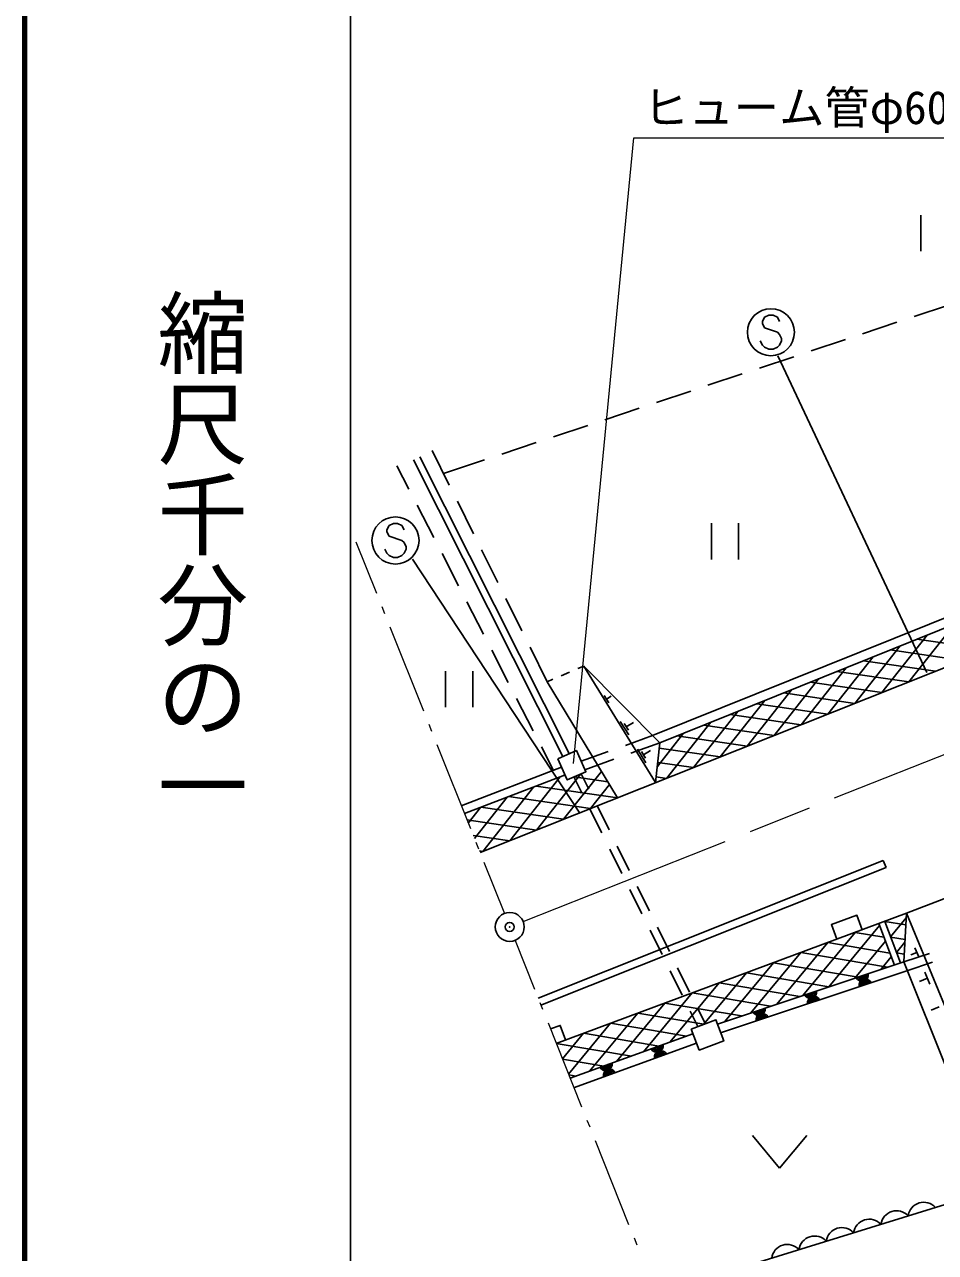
# Model space of a CAD drawing. Units: millimetres, scale not verified. Extents: x 40000 to 680000, y 20000 to 380000.
# Drawn here: x 40000 to 90297, y 237737 to 305536 of the extents above; entities that cross this region are included whole.
import ezdxf
from ezdxf.enums import TextEntityAlignment as Align

# ---------------------------------------------------------------- set-up
doc = ezdxf.new("R2010")
doc.units = ezdxf.units.MM
doc.header["$LTSCALE"] = 1000
doc.header["$PDMODE"] = 32
doc.header["$PDSIZE"] = 500
doc.linetypes.add('CHAIN', pattern=[18.5, 12, -1.5, 3.5, -1.5])
for name, color, linetype, lineweight in [('M-BGD', 7, 'Continuous', 25), ('M-BGD-HTXT', 7, 'Continuous', 13), ('M-BMK', 2, 'CHAIN', 13), ('M-BMK-SRVR', 3, 'Continuous', 25), ('M-STR-HTXT', 7, 'Continuous', 13), ('M-STR-STRC', 7, 'Continuous', 25), ('M-STR-STRD', 7, 'Continuous', 25), ('M-TTL', 2, 'Continuous', 140), ('M-TTL-BAND', 7, 'Continuous', 25)]:
    doc.layers.add(name, color=color, linetype=linetype, lineweight=lineweight)
doc.layers.add('M-OTRS', color=6, linetype='Continuous')
doc.styles.add('@ＭＳ ゴシック', font='')
doc.styles.add('ＭＳ ゴシック', font='')
doc.styles.get('@ＭＳ ゴシック').set_extended_font_data('@MS Gothic')
doc.styles.get('ＭＳ ゴシック').set_extended_font_data('MS Gothic')

msp = doc.modelspace()

# ---------------------------------------------------------------- linework, layer by layer
at = {"layer": 'M-BGD'}
for p, q in [((89492, 295020), (89492, 293020)), ((89119, 289412), (91016, 290045)), ((86273, 288463), (88170, 289096)), ((83427, 287513), (85324, 288146)), ((74674, 266275), (125949, 286933)), ((80581, 286564), (82479, 287197)), ((75076, 265877), (126201, 286474)), ((77735, 285615), (79633, 286248)), ((74890, 284666), (76787, 285299)), ((65149, 259817), (127473, 284622)), ((72044, 283717), (73941, 284349)), ((69198, 282767), (71095, 283400)), ((66352, 281818), (68249, 282451)), ((61475, 281493), (69723, 265115)), ((61832, 281673), (70080, 265294)), ((62501, 282013), (63451, 280106)), ((63133, 280744), (65403, 281502)), ((61224, 279880), (60558, 281176)), ((62596, 277212), (61682, 278991)), ((63897, 279211), (64790, 277421)), ((77930, 277997), (77930, 275997)), ((79430, 277997), (79430, 275997)), ((63968, 274544), (63054, 276323)), ((65236, 276526), (66128, 274736)), ((65340, 271877), (64425, 273655)), ((66574, 273841), (67466, 272051)), ((91343, 272431), (88822, 269239)), ((88352, 271226), (85849, 268055)), ((89847, 271828), (87335, 268647)), ((93282, 271014), (89276, 271598)), ((66712, 269209), (65797, 270987)), ((67912, 271156), (68863, 269250)), ((86857, 270623), (84362, 267464)), ((91795, 270422), (87803, 271004)), ((63247, 269839), (63247, 267839)), ((64747, 269839), (64747, 267839)), ((70557, 269977), (70873, 270113)), ((85362, 270021), (82876, 266872)), ((90308, 269830), (86329, 270411)), ((68863, 269250), (69179, 269385)), ((68863, 269250), (72734, 262836)), ((69638, 269583), (70098, 269780)), ((83867, 269419), (81389, 266280)), ((87335, 268647), (83383, 269223)), ((88822, 269239), (84856, 269817)), ((72261, 268091), (72010, 268488)), ((82372, 268816), (79902, 265689)), ((85849, 268055), (81910, 268630)), ((68084, 266541), (67169, 268319)), ((72135, 268290), (72400, 268457)), ((80877, 268214), (78416, 265097)), ((84362, 267464), (80436, 268036)), ((79382, 267611), (76929, 264506)), ((82876, 266872), (78963, 267443)), ((73358, 266318), (72889, 267060)), ((73340, 266566), (73105, 266937)), ((73223, 266752), (73618, 267002)), ((77887, 267009), (75443, 263914)), ((81389, 266280), (77490, 266849)), ((74674, 266275), (73175, 265737)), ((75076, 265877), (73481, 265304)), ((76392, 266407), (74941, 264569)), ((79902, 265689), (76017, 266256)), ((69208, 264355), (68541, 265651)), ((72234, 265399), (70735, 264861)), ((74310, 264778), (73841, 265519)), ((74291, 265026), (74057, 265396)), ((74174, 265211), (74570, 265461)), ((78416, 265097), (75047, 265589)), ((64116, 262404), (69654, 264527)), ((72540, 264966), (70945, 264393)), ((71664, 264609), (71581, 264621)), ((76929, 264506), (74964, 264792)), ((64290, 261968), (69822, 264088)), ((69569, 263991), (66788, 260469)), ((70724, 264163), (68275, 261061)), ((71851, 264299), (69761, 261653)), ((69834, 264068), (69786, 264074)), ((70757, 263145), (70338, 263990)), ((72199, 263723), (70345, 263993)), ((71164, 263312), (70738, 264169)), ((75443, 263914), (74881, 263996)), ((68107, 263431), (65301, 259878)), ((72734, 262836), (68258, 263489)), ((72293, 263568), (71248, 262244)), ((66645, 262871), (64842, 260587)), ((71248, 262244), (66730, 262903)), ((72276, 261073), (71609, 262417)), ((65184, 262310), (64499, 261444)), ((69761, 261653), (65203, 262318)), ((71869, 260906), (71202, 262249)), ((68275, 261061), (64428, 261622)), ((66788, 260469), (64771, 260764)), ((65301, 259878), (65114, 259905)), ((72981, 258667), (72314, 260010)), ((73387, 258834), (72720, 260177)), ((74093, 256427), (73426, 257771)), ((74499, 256595), (73832, 257938)), ((88703, 256467), (94817, 241619)), ((75611, 254355), (74944, 255699)), ((84409, 252403), (87208, 255783)), ((87166, 255894), (88034, 253599)), ((87494, 256017), (88667, 255818)), ((87494, 256017), (88362, 253723)), ((87819, 255156), (88689, 256206)), ((75204, 254188), (74537, 255532)), ((82974, 251924), (85858, 255408)), ((85858, 255408), (87452, 255137)), ((87822, 255150), (88622, 255015)), ((80103, 250966), (82859, 254294)), ((81538, 251445), (84358, 254851)), ((82859, 254294), (87642, 253482)), ((84358, 254851), (87780, 254270)), ((85845, 252883), (87534, 254922)), ((88145, 254295), (88613, 254860)), ((88150, 254283), (88577, 254211)), ((88553, 253786), (89975, 254252)), ((89268, 254307), (88936, 254170)), ((89165, 254556), (89371, 254058)), ((78258, 250350), (88553, 253786)), ((78667, 250487), (81359, 253737)), ((81359, 253737), (86030, 252944)), ((87280, 253362), (87859, 254061)), ((88717, 253293), (90139, 253764)), ((76316, 251949), (75649, 253292)), ((76722, 252116), (76055, 253460)), ((77496, 250327), (79859, 253180)), ((88717, 253293), (78423, 249857)), ((79859, 253180), (84418, 252406)), ((89719, 253211), (89989, 252556)), ((75655, 249358), (78359, 252623)), ((78359, 252623), (82806, 251868)), ((89854, 252884), (89417, 252704)), ((74170, 248819), (76859, 252066)), ((76859, 252066), (81194, 251331)), ((71199, 247741), (73859, 250952)), ((72684, 248280), (75359, 251509)), ((73859, 250952), (77510, 250333)), ((75359, 251509), (79583, 250793)), ((77180, 250208), (76761, 251053)), ((77593, 250364), (77167, 251221)), ((90505, 251304), (90053, 251118)), ((70035, 247589), (72359, 250395)), ((72359, 250395), (76553, 249684)), ((69697, 248435), (70859, 249838)), ((70130, 247352), (76909, 249813)), ((70859, 249838), (75029, 249131)), ((69359, 249281), (73506, 248578)), ((77097, 249296), (70317, 246835)), ((69707, 248411), (71982, 248025)), ((70055, 247540), (70459, 247472)), ((80188, 244197), (81688, 242397)), ((81688, 242397), (83188, 244197)), ((94817, 241619), (75228, 235566))]:
    msp.add_line(p, q, dxfattribs=at)
for points in [[(69359, 249281), (88703, 256467), (92591, 257959), (112856, 265662), (132242, 272314), (136353, 273772), (158899, 281770), (161688, 282789), (185146, 291585), (190850, 293377), (197618, 295262)], [(86255, 255557), (85958, 256358), (84552, 255836), (84849, 255035)], [(88703, 256467), (88553, 253786), (93451, 241561)], [(69878, 249474), (69581, 250275), (69042, 250075)]]:
    msp.add_lwpolyline(points, dxfattribs=at)
for points in [[(70873, 270113), (74848, 263677), (75076, 265877)], [(69446, 264991), (70472, 265450), (70994, 264283), (69968, 263825)], [(76812, 250069), (78171, 250582), (78609, 249419), (77251, 248907)]]:
    msp.add_lwpolyline(points, close=True, dxfattribs=at)
for centre, radius, start, end in [((86234, 253070), 354, 207.25474, 9.65991), ((86234, 253070), 283, 209.47877, 7.43587), ((86234, 253070), 212, 213.2251, 3.68955), ((86234, 253070), 142, 220.93683, 355.97782), ((86234, 253070), 100, 231.25449, 345.66016), ((86234, 253070), 100, 231.25449, 345.66016), ((86433, 252474), 354, 27.25474, 189.65991), ((86433, 252474), 283, 29.47877, 187.43587), ((86433, 252474), 212, 33.2251, 183.68955), ((86433, 252474), 142, 40.93683, 175.97782), ((86433, 252474), 100, 51.25449, 165.66016), ((86433, 252474), 100, 51.25449, 165.66016), ((83388, 252120), 354, 207.25474, 9.65991), ((83388, 252120), 283, 209.47877, 7.43587), ((83388, 252120), 212, 213.2251, 3.68955), ((83587, 251524), 354, 27.25474, 189.65991), ((83388, 252120), 142, 220.93683, 355.97782), ((83587, 251524), 283, 29.47877, 187.43587), ((83388, 252120), 100, 231.25449, 345.66016), ((83388, 252120), 100, 231.25449, 345.66016), ((83587, 251524), 212, 33.2251, 183.68955), ((83587, 251524), 142, 40.93683, 175.97782), ((83587, 251524), 100, 51.25449, 165.66016), ((83587, 251524), 100, 51.25449, 165.66016), ((80543, 251170), 354, 207.25474, 9.65991), ((80543, 251170), 283, 209.47877, 7.43587), ((80543, 251170), 212, 213.2251, 3.68955), ((80742, 250574), 354, 27.25474, 189.65991), ((80543, 251170), 142, 220.93683, 355.97782), ((80742, 250574), 283, 29.47877, 187.43587), ((80543, 251170), 100, 231.25449, 345.66016), ((80543, 251170), 100, 231.25449, 345.66016), ((80742, 250574), 212, 33.2251, 183.68955), ((80742, 250574), 142, 40.93683, 175.97782), ((80742, 250574), 100, 51.25449, 165.66016), ((80742, 250574), 100, 51.25449, 165.66016), ((74911, 249145), 354, 208.74589, 11.15107), ((74911, 249145), 283, 210.96993, 8.92703), ((74911, 249145), 212, 214.71625, 5.1807), ((75136, 248527), 354, 28.74589, 191.15107), ((74911, 249145), 142, 222.42798, 357.46897), ((74911, 249145), 100, 232.74565, 347.15131), ((74911, 249145), 100, 232.74565, 347.15131), ((72091, 248122), 354, 208.74589, 11.15107), ((72091, 248122), 283, 210.96993, 8.92703), ((75136, 248527), 283, 30.96993, 188.92703), ((75136, 248527), 212, 34.71625, 185.1807), ((75136, 248527), 142, 42.42798, 177.46897), ((75136, 248527), 100, 52.74565, 167.15131), ((75136, 248527), 100, 52.74565, 167.15131), ((72091, 248122), 212, 214.71625, 5.1807), ((72316, 247503), 354, 28.74589, 191.15107), ((72091, 248122), 142, 222.42798, 357.46897), ((72091, 248122), 100, 232.74565, 347.15131), ((72091, 248122), 100, 232.74565, 347.15131), ((72316, 247503), 283, 30.96993, 188.92703), ((72316, 247503), 212, 34.71625, 185.1807), ((72316, 247503), 142, 42.42798, 177.46897), ((72316, 247503), 100, 52.74565, 167.15131), ((72316, 247503), 100, 52.74565, 167.15131), ((88146, 239168), 872, 42.41642, 171.92555), ((89653, 239634), 872, 42.41642, 171.92555), ((86639, 238703), 872, 42.41642, 171.92555), ((85133, 238237), 872, 42.41642, 171.92555), ((82119, 237306), 872, 42.41642, 171.92555), ((83626, 237771), 872, 42.41642, 171.92555)]:
    msp.add_arc(centre, radius, start, end, dxfattribs=at)
at = {"layer": 'M-BGD-HTXT'}
for p, q in [((58296, 276969), (59427, 274140)), ((59723, 273397), (59872, 273025)), ((60169, 272283), (62024, 267639)), ((62321, 266897), (62469, 266525)), ((62766, 265782), (64621, 261139)), ((64918, 260396), (65066, 260025)), ((65363, 259282), (66494, 256453)), ((67087, 254967), (68162, 252278)), ((68458, 251535), (68607, 251164)), ((68904, 250421), (70759, 245778)), ((71056, 245035), (71204, 244664)), ((71501, 243921), (73356, 239278)), ((73653, 238535), (73802, 238163))]:
    msp.add_line(p, q, dxfattribs=at)
at = {"layer": 'M-BMK'}
msp.add_lwpolyline([(67534, 256005), (132209, 281694), (145472, 287003), (159531, 292228)], dxfattribs=at)
at = {"layer": 'M-BMK-SRVR'}
msp.add_circle((66791, 255710), 800, dxfattribs=at)
at = {"layer": 'M-OTRS'}
msp.add_point((66791, 255710), dxfattribs=at)
at = {"layer": 'M-STR-HTXT'}
msp.add_lwpolyline([(70312, 264737), (73651, 299290), (105101, 299290)], dxfattribs=at)
at = {"layer": 'M-STR-STRC'}
for p, q in [((80857, 289376), (80739, 289139)), ((80739, 289139), (80739, 289021)), ((80739, 289021), (80857, 288785)), ((81094, 289494), (80857, 289376)), ((81330, 289494), (81094, 289494)), ((81567, 289376), (81330, 289494)), ((81685, 289139), (81567, 289376)), ((80857, 288785), (81567, 288548)), ((81567, 288548), (81685, 288430)), ((81685, 288430), (81803, 288194)), ((81803, 288194), (81803, 288076)), ((80739, 287839), (80621, 288076)), ((80857, 287721), (80739, 287839)), ((81094, 287603), (80857, 287721)), ((81330, 287603), (81094, 287603)), ((81567, 287721), (81330, 287603)), ((81685, 287839), (81567, 287721)), ((81803, 288076), (81685, 287839)), ((81601, 287237), (89820, 269751)), ((60363, 277994), (60126, 277875)), ((60599, 277994), (60363, 277994)), ((60836, 277875), (60599, 277994)), ((60126, 277875), (60008, 277639)), ((60008, 277639), (60008, 277521)), ((60008, 277521), (60126, 277284)), ((60954, 277639), (60836, 277875)), ((60126, 277284), (60836, 277048)), ((60836, 277048), (60954, 276930)), ((60954, 276930), (61072, 276694)), ((61072, 276694), (61072, 276575)), ((60008, 276339), (59890, 276575)), ((60126, 276221), (60008, 276339)), ((60363, 276103), (60126, 276221)), ((60599, 276103), (60363, 276103)), ((60836, 276221), (60599, 276103)), ((60954, 276339), (60836, 276221)), ((61072, 276575), (60954, 276339)), ((61424, 276013), (70631, 262054))]:
    msp.add_line(p, q, dxfattribs=at)
for centre in [(81212, 288548), (60481, 277048)]:
    msp.add_circle(centre, 1300, dxfattribs=at)
at = {"layer": 'M-STR-STRD'}
for p, q in [((68360, 251781), (87419, 259371)), ((87419, 259371), (87572, 258987)), ((68513, 251398), (87572, 258987))]:
    msp.add_line(p, q, dxfattribs=at)
at = {"layer": 'M-TTL'}
msp.add_line((40000, 380000), (40000, 20000), dxfattribs=at)
at = {"layer": 'M-TTL-BAND'}
msp.add_line((58000, 370000), (58000, 20000), dxfattribs=at)

# ---------------------------------------------------------------- texts
at = {"layer": 'M-STR-HTXT', "style": 'ＭＳ ゴシック'}
msp.add_text('ヒューム管φ600\u3000\u3000L=15.5', height=1833, dxfattribs=at).set_placement((89476, 299490), align=Align.BOTTOM_CENTER)
at = {"layer": 'M-TTL-BAND', "style": '@ＭＳ ゴシック'}
msp.add_text('縮尺千分の一', height=3666, rotation=270, dxfattribs=at).set_placement((49777, 261030), align=Align.MIDDLE_RIGHT)

doc.saveas('drawing.dxf')
